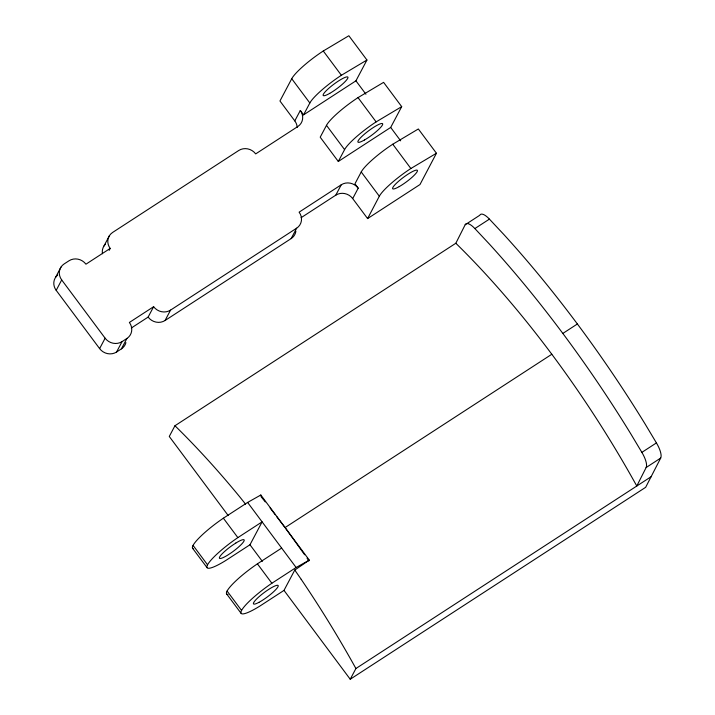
<?xml version="1.0" encoding="UTF-8"?>
<svg xmlns="http://www.w3.org/2000/svg" width="715" height="715" viewBox="0 0 715 715"><rect width="100%" height="100%" fill="white"/><g stroke="black" fill="none" stroke-linecap="round" stroke-linejoin="round"><path stroke-width="1.07" d="M228.21 515.56L169.267 436.472L174.952 425.747L455.83 243.252L465.179 224.742L479.729 215.287A16.427 5.586 57 0 1 489.418 219.121L503.932 234.618A461.801 157.175 57 0 1 645.153 424.084L656.424 442.916A17.196 5.854 57 0 1 660.687 458.074L645.654 487.317L350.225 679.25L283.998 590.393L294.777 570.052L309.3 560.122L260.823 495.003L247.622 502.439L223.375 518.196A33.998 5.943 -36.7 0 0 193.113 548.673M660.687 458.074L646.137 467.53L636.788 486.03A400.257 136.225 57 0 0 455.83 243.252M367.599 218.576L379.325 196.232A32.604 5.702 -36.7 0 1 410.866 168.508L436.445 153.251L418.346 128.977L392.776 144.224A32.604 5.702 -36.7 0 0 361.227 171.958L354.953 183.809L358.206 188.179L352.701 198.582L367.599 218.576L419.982 184.542L436.445 153.251M55.493 277.483L60.998 267.079M125.92 342.655A12.298 11.369 27.9 0 1 121.407 348.866L116.563 352.021A12.298 11.369 27.9 0 1 99.617 348.607L56.19 290.344L61.696 279.94A12.298 11.369 27.9 0 1 64.153 263.924L69.006 260.778A12.298 11.369 27.9 0 1 85.943 264.184L110.19 248.427A12.298 11.369 27.9 0 1 112.657 232.42L238.747 150.49A12.298 11.369 27.9 0 1 255.684 153.895L297.842 126.51A12.298 11.369 27.9 0 0 300.3 110.494L303.562 114.865L355.936 80.831L366.947 60.024L348.857 35.75L323.278 50.997A32.604 5.702 -36.7 0 0 291.738 78.73L279.949 100.985L294.794 120.898A12.298 11.369 27.9 0 1 297.19 127.458M103.988 245.969L109.493 235.566M109.189 250.321L110.19 248.427M99.617 348.607L105.132 338.204L61.696 279.94M116.563 352.021L122.068 341.618L126.913 338.463A12.298 11.369 27.9 0 0 129.379 322.456L153.627 306.699A12.298 11.369 27.9 0 0 170.563 310.104L296.662 228.174A12.298 11.369 27.9 0 0 299.12 212.158L341.269 184.774A12.298 11.369 27.9 0 1 358.206 188.179M121.407 348.866L126.913 338.463M131.328 328.006L148.121 317.094L153.627 306.699M148.121 317.094A12.298 11.369 27.9 0 0 165.058 320.508L170.563 310.104M294.794 120.898L300.3 110.494M303.562 114.865L309.836 103.005A32.604 5.702 -36.7 0 1 341.377 75.281L366.947 60.024M326.487 125.34L320.204 137.2L338.302 161.474L390.685 127.44L401.696 106.642L383.598 82.359L358.027 97.615A32.604 5.702 -36.7 0 0 326.487 125.34L344.585 149.623L338.302 161.474M165.058 320.508L291.157 238.578L296.662 228.174M301.104 217.691L335.764 195.177L341.269 184.774M260.394 495.826L260.823 495.003M207.547 564.823A33.998 5.943 -36.7 0 0 225.726 560.515L249.973 544.759L262.11 521.861L237.863 537.617A33.998 5.943 -36.7 0 0 207.547 564.823L193.068 545.393M350.225 679.25L355.927 668.507L651.338 476.574M465.179 224.742A16.427 5.586 57 0 1 474.867 228.568L489.418 219.121M562.83 333.44L577.38 323.984M551.81 354.256L285.062 527.572L276.607 516.489M228.022 594.487A33.998 5.943 -36.7 0 1 257.4 563.84L281.656 548.074M227.093 591.037L241.572 610.458A33.998 5.943 -36.7 0 1 271.879 583.252L296.126 567.496L309.3 560.122M283.998 590.393L259.751 606.15A33.998 5.943 -36.7 0 1 241.572 610.458M646.137 467.53A17.196 5.854 57 0 0 641.873 452.372L656.424 442.916M344.585 149.623A32.604 5.702 -36.7 0 1 376.126 121.89L401.696 106.642M474.867 228.568L489.382 244.065A461.801 157.175 57 0 1 630.603 433.54L641.873 452.372M261.091 496.693L265.265 501.903M245.585 504.155L239.454 496.505A400.257 136.225 57 0 0 174.952 425.747M270.091 507.963L275.302 514.782M355.936 80.831L365.928 94.228M390.685 127.44L400.668 140.846M323.278 50.997L341.377 75.281M358.027 97.615L376.126 121.89M392.776 144.224L410.866 168.508M291.738 78.73L309.836 103.005M361.227 171.958L379.325 196.232M247.622 502.439L296.126 567.496M249.973 544.759L262.351 561.364M223.375 518.196L237.863 537.617M257.409 563.831L271.879 583.252M192.567 548.235L207.055 567.665M226.601 593.879L241.071 613.3M285.589 528.269L304.635 554.742M307.075 558.245L308.898 560.882M294.777 570.052L301.194 579.311M102.46 253.745A12.298 11.369 27.9 0 1 105.391 244.235M56.19 290.344A12.298 11.369 27.9 0 1 57.745 274.989M335.764 195.177A12.298 11.369 27.9 0 1 352.701 198.582M295.894 231.276A12.298 11.369 27.9 0 1 291.157 238.578M122.068 341.618A12.298 11.369 27.9 0 1 105.132 338.204M301.185 579.329A400.257 136.225 57 0 1 355.909 668.534M235.771 543.087L232.59 545.188A15.381 2.69 -36.7 0 0 219.594 557.092A15.381 2.69 -36.7 0 0 227.817 555.046L231.008 552.945A15.381 2.69 -36.7 0 0 243.994 541.041A15.381 2.69 -36.7 0 0 235.771 543.087M364.489 139.979A15.381 2.69 -36.7 0 0 382.713 123.963A15.381 2.69 -36.7 0 0 363.658 134.813A15.381 2.69 -36.7 0 0 364.489 139.979M258.928 602.361A15.381 2.69 -36.7 0 0 278.224 586.094A15.381 2.69 -36.7 0 0 260.296 595.64A15.381 2.69 -36.7 0 0 258.928 602.361M329.74 93.37A15.381 2.69 -36.7 0 0 347.964 77.345A15.381 2.69 -36.7 0 0 328.918 88.195A15.381 2.69 -36.7 0 0 329.74 93.37M399.238 186.597A15.381 2.69 -36.7 0 0 417.453 170.572A15.381 2.69 -36.7 0 0 398.407 181.422A15.381 2.69 -36.7 0 0 399.238 186.597"/></g></svg>
